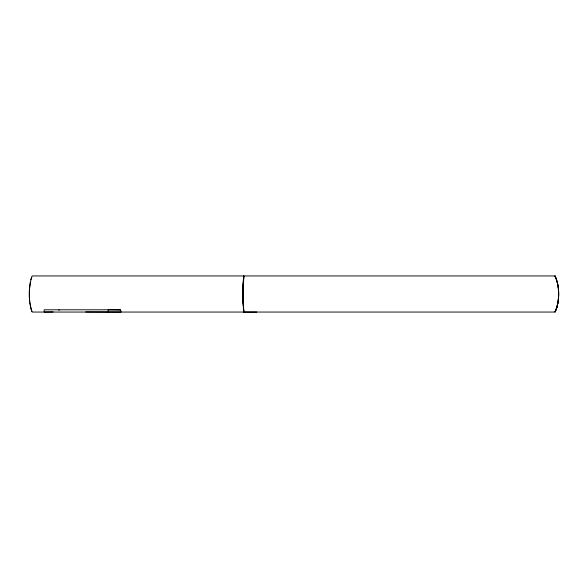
<?xml version="1.0" encoding="UTF-8"?>
<svg xmlns="http://www.w3.org/2000/svg" width="588" height="588" viewBox="0 0 588 588"><rect width="100%" height="100%" fill="white"/><g stroke="black" fill="none" stroke-linecap="round" stroke-linejoin="round"><path stroke-width="0.88" d="M243.55 312.052L242.807 294.015L243.55 275.948M243.726 312.052L242.807 292.831L243.726 275.948L242.807 295.198L243.726 312.052L242.815 296.374L243.902 275.948C242.432 286.099 242.947 298.366 243.902 312.052L256.824 312.052M558.159 300.975C559.063 292.714 558.74 283.651 555.013 275.948L32.149 275.948C28.246 287.392 28.29 300.6 32.149 312.052L555.006 312.052C559.93 300.813 559.901 287.194 555.013 275.948C559.916 287.194 559.901 300.813 555.013 312.052L556.887 307.259L558.005 302.085M558.585 295.183L558.593 294.015M557.997 285.944L557.821 284.849M558.402 298.697L558.475 297.557M558.394 289.34L558.541 291.677L558.482 290.472M30.407 281.608L29.525 289.303L29.525 298.697A48.01 30.157 -90 0 0 29.76 301.982M557.395 305.282L557.997 302.085L557.821 303.18M30.819 279.712L31.627 277.146M555.631 310.765L555.263 311.552L556.299 309.097M555.976 309.957L556.285 309.119M53.111 311.927L44.181 312.052L44.181 309.795L118.291 309.795L120.636 309.957L121.069 312.052L85.679 311.934M120.636 309.957L108.163 309.795L108.163 312.052M555.006 275.948L555.638 277.249L555.278 276.485M58.947 309.795L59.072 310.442M555.976 278.065L556.601 279.807M29.885 303.07L31.046 309.097A22.16 17.691 89.9 0 0 31.877 311.353M557.137 306.319L556.586 308.222L557.152 306.289"/></g></svg>
